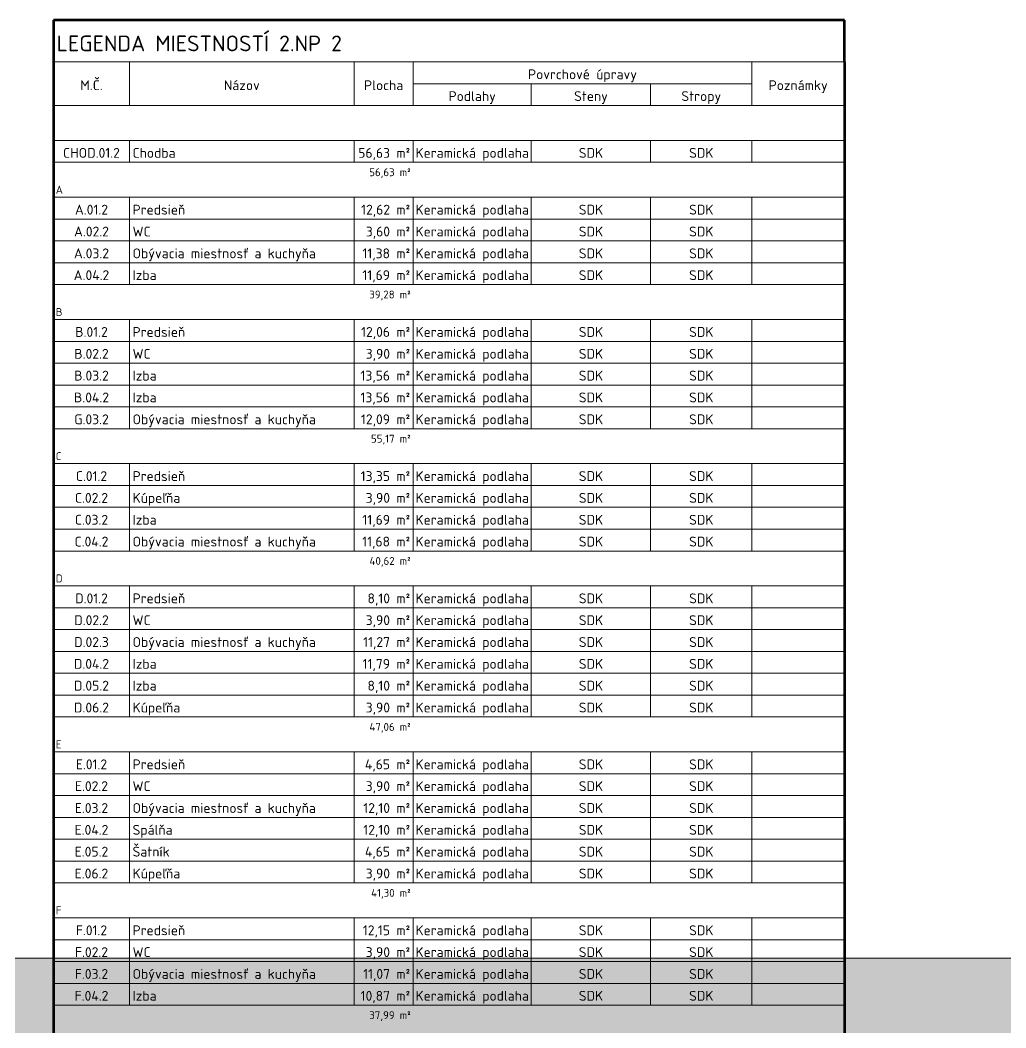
# Model space of a CAD drawing. Header units: millimetres. Extents: x 2377 to 264466, y -28213 to 61616.
# Drawn here: x 172144 to 190891, y 5760 to 24928 of the extents above; entities that cross this region are included whole.
import ezdxf

# ---------------------------------------------------------------- set-up
doc = ezdxf.new("R2010")
doc.units = ezdxf.units.MM
for name, color, linetype, lineweight in [('_Thin Lines_', 8, 'Continuous', 20), ('_Wide Lines_', 250, 'Continuous', 70), ('Schedule Graphics', 7, 'Continuous', 9), ('ZTI_KANAL', 30, 'Continuous', 50)]:
    doc.layers.add(name, color=color, linetype=linetype, lineweight=lineweight)
doc.styles.add('ISOCPEUR_10', font='isocpeur.ttf', dxfattribs={"height": 2})
doc.styles.add('ISOCPEUR_16', font='isocpeur.ttf', dxfattribs={"height": 2.5})
doc.styles.add('ISOCPEUR_B_3', font='', dxfattribs={"height": 4})
doc.styles.get('ISOCPEUR_B_3').set_extended_font_data('ISOCPEUR', bold=True)

msp = doc.modelspace()

# ---------------------------------------------------------------- linework, layer by layer
at = {"layer": '_Thin Lines_'}
for p, q in [((172776, 24134), (187821, 24134)), ((174225, 24134), (174225, 23719)), ((178493, 24134), (178493, 23719)), ((179618, 24134), (179618, 23719)), ((186060, 24134), (186060, 23719)), ((174225, 23719), (174225, 23304)), ((178493, 23719), (178493, 23304)), ((181864, 23719), (179618, 23719)), ((179618, 23719), (179618, 23304)), ((184135, 23719), (181864, 23719)), ((181864, 23719), (181864, 23304)), ((186060, 23719), (184135, 23719)), ((184135, 23719), (184135, 23304)), ((186060, 23719), (186060, 23304)), ((174225, 23304), (172776, 23304)), ((178493, 23304), (174225, 23304)), ((179618, 23304), (178493, 23304)), ((181864, 23304), (179618, 23304)), ((184135, 23304), (181864, 23304)), ((186060, 23304), (184135, 23304)), ((187821, 23304), (186060, 23304)), ((174225, 22639), (172776, 22639)), ((178493, 22639), (174225, 22639)), ((174225, 22639), (174225, 22224)), ((179618, 22639), (178493, 22639)), ((178493, 22639), (178493, 22224)), ((181864, 22639), (179618, 22639)), ((179618, 22639), (179618, 22224)), ((184135, 22639), (181864, 22639)), ((181864, 22639), (181864, 22224)), ((186060, 22639), (184135, 22639)), ((184135, 22639), (184135, 22224)), ((187821, 22639), (186060, 22639)), ((186060, 22639), (186060, 22224)), ((174225, 22224), (172776, 22224)), ((178493, 22224), (174225, 22224)), ((179618, 22224), (178493, 22224)), ((181864, 22224), (179618, 22224)), ((184135, 22224), (181864, 22224)), ((186060, 22224), (184135, 22224)), ((187821, 22224), (186060, 22224)), ((174225, 21559), (172776, 21559)), ((178493, 21559), (174225, 21559)), ((174225, 21559), (174225, 21144)), ((179618, 21559), (178493, 21559)), ((178493, 21559), (178493, 21144)), ((181864, 21559), (179618, 21559)), ((179618, 21559), (179618, 21144)), ((184135, 21559), (181864, 21559)), ((181864, 21559), (181864, 21144)), ((186060, 21559), (184135, 21559)), ((184135, 21559), (184135, 21144)), ((187821, 21559), (186060, 21559)), ((186060, 21559), (186060, 21144)), ((174225, 21144), (172776, 21144)), ((178493, 21144), (174225, 21144)), ((174225, 21144), (174225, 20728)), ((179618, 21144), (178493, 21144)), ((178493, 21144), (178493, 20728)), ((181864, 21144), (179618, 21144)), ((179618, 21144), (179618, 20728)), ((184135, 21144), (181864, 21144)), ((181864, 21144), (181864, 20728)), ((186060, 21144), (184135, 21144)), ((184135, 21144), (184135, 20728)), ((187821, 21144), (186060, 21144)), ((186060, 21144), (186060, 20728)), ((174225, 20728), (172776, 20728)), ((178493, 20728), (174225, 20728)), ((174225, 20728), (174225, 20313)), ((179618, 20728), (178493, 20728)), ((178493, 20728), (178493, 20313)), ((181864, 20728), (179618, 20728)), ((179618, 20728), (179618, 20313)), ((184135, 20728), (181864, 20728)), ((181864, 20728), (181864, 20313)), ((186060, 20728), (184135, 20728)), ((184135, 20728), (184135, 20313)), ((187821, 20728), (186060, 20728)), ((186060, 20728), (186060, 20313)), ((174225, 20313), (172776, 20313)), ((178493, 20313), (174225, 20313)), ((174225, 20313), (174225, 19898)), ((179618, 20313), (178493, 20313)), ((178493, 20313), (178493, 19898)), ((181864, 20313), (179618, 20313)), ((179618, 20313), (179618, 19898)), ((184135, 20313), (181864, 20313)), ((181864, 20313), (181864, 19898)), ((186060, 20313), (184135, 20313)), ((184135, 20313), (184135, 19898)), ((187821, 20313), (186060, 20313)), ((186060, 20313), (186060, 19898)), ((174225, 19898), (172776, 19898)), ((178493, 19898), (174225, 19898)), ((179618, 19898), (178493, 19898)), ((181864, 19898), (179618, 19898)), ((184135, 19898), (181864, 19898)), ((186060, 19898), (184135, 19898)), ((187821, 19898), (186060, 19898)), ((174225, 19233), (172776, 19233)), ((178493, 19233), (174225, 19233)), ((174225, 19233), (174225, 18818)), ((179618, 19233), (178493, 19233)), ((178493, 19233), (178493, 18818)), ((181864, 19233), (179618, 19233)), ((179618, 19233), (179618, 18818)), ((184135, 19233), (181864, 19233)), ((181864, 19233), (181864, 18818)), ((186060, 19233), (184135, 19233)), ((184135, 19233), (184135, 18818)), ((187821, 19233), (186060, 19233)), ((186060, 19233), (186060, 18818)), ((174225, 18818), (172776, 18818)), ((178493, 18818), (174225, 18818)), ((174225, 18818), (174225, 18402)), ((179618, 18818), (178493, 18818)), ((178493, 18818), (178493, 18402)), ((181864, 18818), (179618, 18818)), ((179618, 18818), (179618, 18402)), ((184135, 18818), (181864, 18818)), ((181864, 18818), (181864, 18402)), ((186060, 18818), (184135, 18818)), ((184135, 18818), (184135, 18402)), ((187821, 18818), (186060, 18818)), ((186060, 18818), (186060, 18402)), ((174225, 18402), (172776, 18402)), ((178493, 18402), (174225, 18402)), ((174225, 18402), (174225, 17987)), ((179618, 18402), (178493, 18402)), ((178493, 18402), (178493, 17987)), ((181864, 18402), (179618, 18402)), ((179618, 18402), (179618, 17987)), ((184135, 18402), (181864, 18402)), ((181864, 18402), (181864, 17987)), ((186060, 18402), (184135, 18402)), ((184135, 18402), (184135, 17987)), ((187821, 18402), (186060, 18402)), ((186060, 18402), (186060, 17987)), ((174225, 17987), (172776, 17987)), ((178493, 17987), (174225, 17987)), ((174225, 17987), (174225, 17572)), ((179618, 17987), (178493, 17987)), ((178493, 17987), (178493, 17572)), ((181864, 17987), (179618, 17987)), ((179618, 17987), (179618, 17572)), ((184135, 17987), (181864, 17987)), ((181864, 17987), (181864, 17572)), ((186060, 17987), (184135, 17987)), ((184135, 17987), (184135, 17572)), ((187821, 17987), (186060, 17987)), ((186060, 17987), (186060, 17572)), ((174225, 17572), (172776, 17572)), ((178493, 17572), (174225, 17572)), ((174225, 17572), (174225, 17156)), ((179618, 17572), (178493, 17572)), ((178493, 17572), (178493, 17156)), ((181864, 17572), (179618, 17572)), ((179618, 17572), (179618, 17156)), ((184135, 17572), (181864, 17572)), ((181864, 17572), (181864, 17156)), ((186060, 17572), (184135, 17572)), ((184135, 17572), (184135, 17156)), ((187821, 17572), (186060, 17572)), ((186060, 17572), (186060, 17156)), ((174225, 17156), (172776, 17156)), ((178493, 17156), (174225, 17156)), ((179618, 17156), (178493, 17156)), ((181864, 17156), (179618, 17156)), ((184135, 17156), (181864, 17156)), ((186060, 17156), (184135, 17156)), ((187821, 17156), (186060, 17156)), ((174225, 16492), (172776, 16492)), ((178493, 16492), (174225, 16492)), ((174225, 16492), (174225, 16076)), ((179618, 16492), (178493, 16492)), ((178493, 16492), (178493, 16076)), ((181864, 16492), (179618, 16492)), ((179618, 16492), (179618, 16076)), ((184135, 16492), (181864, 16492)), ((181864, 16492), (181864, 16076)), ((186060, 16492), (184135, 16492)), ((184135, 16492), (184135, 16076)), ((187821, 16492), (186060, 16492)), ((186060, 16492), (186060, 16076)), ((174225, 16076), (172776, 16076)), ((178493, 16076), (174225, 16076)), ((174225, 16076), (174225, 15661)), ((179618, 16076), (178493, 16076)), ((178493, 16076), (178493, 15661)), ((181864, 16076), (179618, 16076)), ((179618, 16076), (179618, 15661)), ((184135, 16076), (181864, 16076)), ((181864, 16076), (181864, 15661)), ((186060, 16076), (184135, 16076)), ((184135, 16076), (184135, 15661)), ((187821, 16076), (186060, 16076)), ((186060, 16076), (186060, 15661)), ((174225, 15661), (172776, 15661)), ((178493, 15661), (174225, 15661)), ((174225, 15661), (174225, 15245)), ((179618, 15661), (178493, 15661)), ((178493, 15661), (178493, 15245)), ((181864, 15661), (179618, 15661)), ((179618, 15661), (179618, 15245)), ((184135, 15661), (181864, 15661)), ((181864, 15661), (181864, 15245)), ((186060, 15661), (184135, 15661)), ((184135, 15661), (184135, 15245)), ((187821, 15661), (186060, 15661)), ((186060, 15661), (186060, 15245)), ((174225, 15245), (172776, 15245)), ((178493, 15245), (174225, 15245)), ((174225, 15245), (174225, 14830)), ((179618, 15245), (178493, 15245)), ((178493, 15245), (178493, 14830)), ((181864, 15245), (179618, 15245)), ((179618, 15245), (179618, 14830)), ((184135, 15245), (181864, 15245)), ((181864, 15245), (181864, 14830)), ((186060, 15245), (184135, 15245)), ((184135, 15245), (184135, 14830)), ((187821, 15245), (186060, 15245)), ((186060, 15245), (186060, 14830)), ((174225, 14830), (172776, 14830)), ((178493, 14830), (174225, 14830)), ((179618, 14830), (178493, 14830)), ((181864, 14830), (179618, 14830)), ((184135, 14830), (181864, 14830)), ((186060, 14830), (184135, 14830)), ((187821, 14830), (186060, 14830)), ((174225, 14165), (172776, 14165)), ((178493, 14165), (174225, 14165)), ((174225, 14165), (174225, 13750)), ((179618, 14165), (178493, 14165)), ((178493, 14165), (178493, 13750)), ((181864, 14165), (179618, 14165)), ((179618, 14165), (179618, 13750)), ((184135, 14165), (181864, 14165)), ((181864, 14165), (181864, 13750)), ((186060, 14165), (184135, 14165)), ((184135, 14165), (184135, 13750)), ((187821, 14165), (186060, 14165)), ((186060, 14165), (186060, 13750)), ((174225, 13750), (172776, 13750)), ((178493, 13750), (174225, 13750)), ((174225, 13750), (174225, 13335)), ((179618, 13750), (178493, 13750)), ((178493, 13750), (178493, 13335)), ((181864, 13750), (179618, 13750)), ((179618, 13750), (179618, 13335)), ((184135, 13750), (181864, 13750)), ((181864, 13750), (181864, 13335)), ((186060, 13750), (184135, 13750)), ((184135, 13750), (184135, 13335)), ((187821, 13750), (186060, 13750)), ((186060, 13750), (186060, 13335)), ((174225, 13335), (172776, 13335)), ((178493, 13335), (174225, 13335)), ((174225, 13335), (174225, 12919)), ((179618, 13335), (178493, 13335)), ((178493, 13335), (178493, 12919)), ((181864, 13335), (179618, 13335)), ((179618, 13335), (179618, 12919)), ((184135, 13335), (181864, 13335)), ((181864, 13335), (181864, 12919)), ((186060, 13335), (184135, 13335)), ((184135, 13335), (184135, 12919)), ((187821, 13335), (186060, 13335)), ((186060, 13335), (186060, 12919)), ((174225, 12919), (172776, 12919)), ((178493, 12919), (174225, 12919)), ((174225, 12919), (174225, 12504)), ((179618, 12919), (178493, 12919)), ((178493, 12919), (178493, 12504)), ((181864, 12919), (179618, 12919)), ((179618, 12919), (179618, 12504)), ((184135, 12919), (181864, 12919)), ((181864, 12919), (181864, 12504)), ((186060, 12919), (184135, 12919)), ((184135, 12919), (184135, 12504)), ((187821, 12919), (186060, 12919)), ((186060, 12919), (186060, 12504)), ((174225, 12504), (172776, 12504)), ((178493, 12504), (174225, 12504)), ((174225, 12504), (174225, 12089)), ((179618, 12504), (178493, 12504)), ((178493, 12504), (178493, 12089)), ((181864, 12504), (179618, 12504)), ((179618, 12504), (179618, 12089)), ((184135, 12504), (181864, 12504)), ((181864, 12504), (181864, 12089)), ((186060, 12504), (184135, 12504)), ((184135, 12504), (184135, 12089)), ((187821, 12504), (186060, 12504)), ((186060, 12504), (186060, 12089)), ((174225, 12089), (172776, 12089)), ((178493, 12089), (174225, 12089)), ((174225, 12089), (174225, 11673)), ((179618, 12089), (178493, 12089)), ((178493, 12089), (178493, 11673)), ((181864, 12089), (179618, 12089)), ((179618, 12089), (179618, 11673)), ((184135, 12089), (181864, 12089)), ((181864, 12089), (181864, 11673)), ((186060, 12089), (184135, 12089)), ((184135, 12089), (184135, 11673)), ((187821, 12089), (186060, 12089)), ((186060, 12089), (186060, 11673)), ((174225, 11673), (172776, 11673)), ((178493, 11673), (174225, 11673)), ((179618, 11673), (178493, 11673)), ((181864, 11673), (179618, 11673)), ((184135, 11673), (181864, 11673)), ((186060, 11673), (184135, 11673)), ((187821, 11673), (186060, 11673)), ((174225, 11009), (172776, 11009)), ((178493, 11009), (174225, 11009)), ((174225, 11009), (174225, 10593)), ((179618, 11009), (178493, 11009)), ((178493, 11009), (178493, 10593)), ((181864, 11009), (179618, 11009)), ((179618, 11009), (179618, 10593)), ((184135, 11009), (181864, 11009)), ((181864, 11009), (181864, 10593)), ((186060, 11009), (184135, 11009)), ((184135, 11009), (184135, 10593)), ((187821, 11009), (186060, 11009)), ((186060, 11009), (186060, 10593)), ((174225, 10593), (172776, 10593)), ((178493, 10593), (174225, 10593)), ((174225, 10593), (174225, 10178)), ((179618, 10593), (178493, 10593)), ((178493, 10593), (178493, 10178)), ((181864, 10593), (179618, 10593)), ((179618, 10593), (179618, 10178)), ((184135, 10593), (181864, 10593)), ((181864, 10593), (181864, 10178)), ((186060, 10593), (184135, 10593)), ((184135, 10593), (184135, 10178)), ((187821, 10593), (186060, 10593)), ((186060, 10593), (186060, 10178)), ((174225, 10178), (172776, 10178)), ((178493, 10178), (174225, 10178)), ((174225, 10178), (174225, 9762)), ((179618, 10178), (178493, 10178)), ((178493, 10178), (178493, 9762)), ((181864, 10178), (179618, 10178)), ((179618, 10178), (179618, 9762)), ((184135, 10178), (181864, 10178)), ((181864, 10178), (181864, 9762)), ((186060, 10178), (184135, 10178)), ((184135, 10178), (184135, 9762)), ((187821, 10178), (186060, 10178)), ((186060, 10178), (186060, 9762)), ((174225, 9762), (172776, 9762)), ((178493, 9762), (174225, 9762)), ((174225, 9762), (174225, 9347)), ((179618, 9762), (178493, 9762)), ((178493, 9762), (178493, 9347)), ((181864, 9762), (179618, 9762)), ((179618, 9762), (179618, 9347)), ((184135, 9762), (181864, 9762)), ((181864, 9762), (181864, 9347)), ((186060, 9762), (184135, 9762)), ((184135, 9762), (184135, 9347)), ((187821, 9762), (186060, 9762)), ((186060, 9762), (186060, 9347)), ((174225, 9347), (172776, 9347)), ((178493, 9347), (174225, 9347)), ((174225, 9347), (174225, 8932)), ((179618, 9347), (178493, 9347)), ((178493, 9347), (178493, 8932)), ((181864, 9347), (179618, 9347)), ((179618, 9347), (179618, 8932)), ((184135, 9347), (181864, 9347)), ((181864, 9347), (181864, 8932)), ((186060, 9347), (184135, 9347)), ((184135, 9347), (184135, 8932)), ((187821, 9347), (186060, 9347)), ((186060, 9347), (186060, 8932)), ((174225, 8932), (172776, 8932)), ((178493, 8932), (174225, 8932)), ((174225, 8932), (174225, 8516)), ((179618, 8932), (178493, 8932)), ((178493, 8932), (178493, 8516)), ((181864, 8932), (179618, 8932)), ((179618, 8932), (179618, 8516)), ((184135, 8932), (181864, 8932)), ((181864, 8932), (181864, 8516)), ((186060, 8932), (184135, 8932)), ((184135, 8932), (184135, 8516)), ((187821, 8932), (186060, 8932)), ((186060, 8932), (186060, 8516)), ((174225, 8516), (172776, 8516)), ((178493, 8516), (174225, 8516)), ((179618, 8516), (178493, 8516)), ((181864, 8516), (179618, 8516)), ((184135, 8516), (181864, 8516)), ((186060, 8516), (184135, 8516)), ((187821, 8516), (186060, 8516)), ((174225, 7852), (172776, 7852)), ((178493, 7852), (174225, 7852)), ((174225, 7852), (174225, 7436)), ((179618, 7852), (178493, 7852)), ((178493, 7852), (178493, 7436)), ((181864, 7852), (179618, 7852)), ((179618, 7852), (179618, 7436)), ((184135, 7852), (181864, 7852)), ((181864, 7852), (181864, 7436)), ((186060, 7852), (184135, 7852)), ((184135, 7852), (184135, 7436)), ((187821, 7852), (186060, 7852)), ((186060, 7852), (186060, 7436)), ((174225, 7436), (172776, 7436)), ((178493, 7436), (174225, 7436)), ((174225, 7436), (174225, 7021)), ((179618, 7436), (178493, 7436)), ((178493, 7436), (178493, 7021)), ((181864, 7436), (179618, 7436)), ((179618, 7436), (179618, 7021)), ((184135, 7436), (181864, 7436)), ((181864, 7436), (181864, 7021)), ((186060, 7436), (184135, 7436)), ((184135, 7436), (184135, 7021)), ((187821, 7436), (186060, 7436)), ((186060, 7436), (186060, 7021)), ((174225, 7021), (172776, 7021)), ((178493, 7021), (174225, 7021)), ((174225, 7021), (174225, 6606)), ((179618, 7021), (178493, 7021)), ((178493, 7021), (178493, 6606)), ((181864, 7021), (179618, 7021)), ((179618, 7021), (179618, 6606)), ((184135, 7021), (181864, 7021)), ((181864, 7021), (181864, 6606)), ((186060, 7021), (184135, 7021)), ((184135, 7021), (184135, 6606)), ((187821, 7021), (186060, 7021)), ((186060, 7021), (186060, 6606)), ((174225, 6606), (172776, 6606)), ((178493, 6606), (174225, 6606)), ((174225, 6606), (174225, 6190)), ((179618, 6606), (178493, 6606)), ((178493, 6606), (178493, 6190)), ((181864, 6606), (179618, 6606)), ((179618, 6606), (179618, 6190)), ((184135, 6606), (181864, 6606)), ((181864, 6606), (181864, 6190)), ((186060, 6606), (184135, 6606)), ((184135, 6606), (184135, 6190)), ((187821, 6606), (186060, 6606)), ((186060, 6606), (186060, 6190)), ((174225, 6190), (172776, 6190)), ((178493, 6190), (174225, 6190)), ((179618, 6190), (178493, 6190)), ((181864, 6190), (179618, 6190)), ((184135, 6190), (181864, 6190)), ((186060, 6190), (184135, 6190)), ((187821, 6190), (186060, 6190))]:
    msp.add_line(p, q, dxfattribs=at)
at = {"layer": '_Wide Lines_'}
for p, q in [((172776, 24928), (172776, 24134)), ((187821, 24928), (172776, 24928)), ((187821, 24134), (187821, 24928)), ((172776, 24134), (172776, 873)), ((187821, 24134), (187821, 873))]:
    msp.add_line(p, q, dxfattribs=at)
at = {"layer": 'ZTI_KANAL', "color": 7, "lineweight": 9}
msp.add_lwpolyline([(144446, -24410), (264438, -24410), (264438, 7087), (144446, 7087)], close=True, dxfattribs=at)
at = {"layer": 'ZTI_KANAL', "color": 7, "lineweight": 35, "true_color": 0xffffff, "transparency": 33554559}
msp.add_solid([(144446, -24410), (264466, -24410), (144446, 7095), (264466, 7095)], dxfattribs=at)

# ---------------------------------------------------------------- texts
at = {"layer": 'Schedule Graphics', "line_spacing_factor": 1.149209}
for s, insert, char_height, width, attachment_point, style in [('LEGENDA MIESTNOSTÍ 2.NP 2', (172835, 24636), 300, 6435.82, 1, 'ISOCPEUR_B_3'), ('Povrchové úpravy', (182839, 23992), 187.5, 2442.48, 2, 'ISOCPEUR_16'), ('M.Č.', (173500, 23784), 187.5, 492.98, 2, 'ISOCPEUR_16'), ('Názov', (176359, 23784), 187.5, 806.69, 2, 'ISOCPEUR_16'), ('Plocha', (179056, 23784), 187.5, 873.92, 2, 'ISOCPEUR_16'), ('Poznámky', (186941, 23784), 187.5, 1322.08, 2, 'ISOCPEUR_16'), ('Podlahy', (180741, 23577), 187.5, 1053.18, 2, 'ISOCPEUR_16'), ('Steny', (183000, 23577), 187.5, 784.28, 2, 'ISOCPEUR_16'), ('Stropy', (185098, 23577), 187.5, 918.73, 2, 'ISOCPEUR_16'), ('CHOD.01.2', (173500, 22497), 187.5, 1254.85, 2, 'ISOCPEUR_16'), ('Chodba', (174281, 22497), 187.5, 941.14, 1, 'ISOCPEUR_16'), ('56,63 m²', (179562, 22497), 187.5, 1176.43, 3, 'ISOCPEUR_16'), ('Keramická podlaha', (180741, 22497), 187.5, 2509.71, 2, 'ISOCPEUR_16'), ('SDK', (183000, 22497), 187.5, 537.79, 2, 'ISOCPEUR_16'), ('SDK', (185098, 22497), 187.5, 537.79, 2, 'ISOCPEUR_16'), ('56,63 m²', (179573, 22110), 150, 941.17, 3, 'ISOCPEUR_10'), ('\\fISOCPEUR|b0|i0|c238|p34|;A', (172821, 21778), 150, 161.34, 1, 'ISOCPEUR_10'), ('A.01.2', (173500, 21417), 187.5, 761.88, 2, 'ISOCPEUR_16'), ('Predsieň', (174281, 21417), 187.5, 1165.22, 1, 'ISOCPEUR_16'), ('12,62 m²', (179562, 21417), 187.5, 1131.61, 3, 'ISOCPEUR_16'), ('Keramická podlaha', (180741, 21417), 187.5, 2509.71, 2, 'ISOCPEUR_16'), ('SDK', (183000, 21417), 187.5, 537.79, 2, 'ISOCPEUR_16'), ('SDK', (185098, 21417), 187.5, 537.79, 2, 'ISOCPEUR_16'), ('A.02.2', (173500, 21001), 187.5, 806.69, 2, 'ISOCPEUR_16'), ('WC', (174281, 21001), 187.5, 405.59, 1, 'ISOCPEUR_16'), ('3,60 m²', (179562, 21001), 187.5, 1019.57, 3, 'ISOCPEUR_16'), ('Keramická podlaha', (180741, 21001), 187.5, 2509.71, 2, 'ISOCPEUR_16'), ('SDK', (183000, 21001), 187.5, 537.79, 2, 'ISOCPEUR_16'), ('SDK', (185098, 21001), 187.5, 537.79, 2, 'ISOCPEUR_16'), ('A.03.2', (173500, 20586), 187.5, 806.69, 2, 'ISOCPEUR_16'), ('Obývacia miestnosť a kuchyňa', (174281, 20586), 187.5, 4156.7, 1, 'ISOCPEUR_16'), ('11,38 m²', (179562, 20586), 187.5, 1086.79, 3, 'ISOCPEUR_16'), ('Keramická podlaha', (180741, 20586), 187.5, 2509.71, 2, 'ISOCPEUR_16'), ('SDK', (183000, 20586), 187.5, 537.79, 2, 'ISOCPEUR_16'), ('SDK', (185098, 20586), 187.5, 537.79, 2, 'ISOCPEUR_16'), ('A.04.2', (173500, 20171), 187.5, 829.1, 2, 'ISOCPEUR_16'), ('Izba', (174281, 20171), 187.5, 537.79, 1, 'ISOCPEUR_16'), ('11,69 m²', (179562, 20171), 187.5, 1086.79, 3, 'ISOCPEUR_16'), ('Keramická podlaha', (180741, 20171), 187.5, 2509.71, 2, 'ISOCPEUR_16'), ('SDK', (183000, 20171), 187.5, 537.79, 2, 'ISOCPEUR_16'), ('SDK', (185098, 20171), 187.5, 537.79, 2, 'ISOCPEUR_16'), ('39,28 m²', (179573, 19784), 150, 941.17, 3, 'ISOCPEUR_10'), ('\\fISOCPEUR|b0|i0|c238|p34|;B', (172821, 19451), 150, 143.42, 1, 'ISOCPEUR_10'), ('B.01.2', (173500, 19091), 187.5, 739.47, 2, 'ISOCPEUR_16'), ('Predsieň', (174281, 19091), 187.5, 1165.22, 1, 'ISOCPEUR_16'), ('12,06 m²', (179562, 19091), 187.5, 1131.61, 3, 'ISOCPEUR_16'), ('Keramická podlaha', (180741, 19091), 187.5, 2509.71, 2, 'ISOCPEUR_16'), ('SDK', (183000, 19091), 187.5, 537.79, 2, 'ISOCPEUR_16'), ('SDK', (185098, 19091), 187.5, 537.79, 2, 'ISOCPEUR_16'), ('B.02.2', (173500, 18675), 187.5, 784.28, 2, 'ISOCPEUR_16'), ('WC', (174281, 18675), 187.5, 405.59, 1, 'ISOCPEUR_16'), ('3,90 m²', (179562, 18675), 187.5, 1019.57, 3, 'ISOCPEUR_16'), ('Keramická podlaha', (180741, 18675), 187.5, 2509.71, 2, 'ISOCPEUR_16'), ('SDK', (183000, 18675), 187.5, 537.79, 2, 'ISOCPEUR_16'), ('SDK', (185098, 18675), 187.5, 537.79, 2, 'ISOCPEUR_16'), ('B.03.2', (173500, 18260), 187.5, 784.28, 2, 'ISOCPEUR_16'), ('Izba', (174281, 18260), 187.5, 537.79, 1, 'ISOCPEUR_16'), ('13,56 m²', (179562, 18260), 187.5, 1131.61, 3, 'ISOCPEUR_16'), ('Keramická podlaha', (180741, 18260), 187.5, 2509.71, 2, 'ISOCPEUR_16'), ('SDK', (183000, 18260), 187.5, 537.79, 2, 'ISOCPEUR_16'), ('SDK', (185098, 18260), 187.5, 537.79, 2, 'ISOCPEUR_16'), ('B.04.2', (173500, 17845), 187.5, 806.69, 2, 'ISOCPEUR_16'), ('Izba', (174281, 17845), 187.5, 537.79, 1, 'ISOCPEUR_16'), ('13,56 m²', (179562, 17845), 187.5, 1131.61, 3, 'ISOCPEUR_16'), ('Keramická podlaha', (180741, 17845), 187.5, 2509.71, 2, 'ISOCPEUR_16'), ('SDK', (183000, 17845), 187.5, 537.79, 2, 'ISOCPEUR_16'), ('SDK', (185098, 17845), 187.5, 537.79, 2, 'ISOCPEUR_16'), ('G.03.2', (173500, 17429), 187.5, 784.28, 2, 'ISOCPEUR_16'), ('Obývacia miestnosť a kuchyňa', (174281, 17429), 187.5, 4156.7, 1, 'ISOCPEUR_16'), ('12,09 m²', (179562, 17429), 187.5, 1131.61, 3, 'ISOCPEUR_16'), ('Keramická podlaha', (180741, 17429), 187.5, 2509.71, 2, 'ISOCPEUR_16'), ('SDK', (183000, 17429), 187.5, 537.79, 2, 'ISOCPEUR_16'), ('SDK', (185098, 17429), 187.5, 537.79, 2, 'ISOCPEUR_16'), ('55,17 m²', (179573, 17042), 150, 905.32, 3, 'ISOCPEUR_10'), ('\\fISOCPEUR|b0|i0|c238|p34|;C', (172821, 16710), 150, 125.49, 1, 'ISOCPEUR_10'), ('C.01.2', (173500, 16349), 187.5, 717.06, 2, 'ISOCPEUR_16'), ('Predsieň', (174281, 16349), 187.5, 1165.22, 1, 'ISOCPEUR_16'), ('13,35 m²', (179562, 16349), 187.5, 1131.61, 3, 'ISOCPEUR_16'), ('Keramická podlaha', (180741, 16349), 187.5, 2509.71, 2, 'ISOCPEUR_16'), ('SDK', (183000, 16349), 187.5, 537.79, 2, 'ISOCPEUR_16'), ('SDK', (185098, 16349), 187.5, 537.79, 2, 'ISOCPEUR_16'), ('C.02.2', (173500, 15934), 187.5, 761.88, 2, 'ISOCPEUR_16'), ('Kúpeľňa', (174281, 15934), 187.5, 1086.79, 1, 'ISOCPEUR_16'), ('3,90 m²', (179562, 15934), 187.5, 1019.57, 3, 'ISOCPEUR_16'), ('Keramická podlaha', (180741, 15934), 187.5, 2509.71, 2, 'ISOCPEUR_16'), ('SDK', (183000, 15934), 187.5, 537.79, 2, 'ISOCPEUR_16'), ('SDK', (185098, 15934), 187.5, 537.79, 2, 'ISOCPEUR_16'), ('C.03.2', (173500, 15518), 187.5, 761.88, 2, 'ISOCPEUR_16'), ('Izba', (174281, 15518), 187.5, 537.79, 1, 'ISOCPEUR_16'), ('11,69 m²', (179562, 15518), 187.5, 1086.79, 3, 'ISOCPEUR_16'), ('Keramická podlaha', (180741, 15518), 187.5, 2509.71, 2, 'ISOCPEUR_16'), ('SDK', (183000, 15518), 187.5, 537.79, 2, 'ISOCPEUR_16'), ('SDK', (185098, 15518), 187.5, 537.79, 2, 'ISOCPEUR_16'), ('C.04.2', (173500, 15103), 187.5, 784.28, 2, 'ISOCPEUR_16'), ('Obývacia miestnosť a kuchyňa', (174281, 15103), 187.5, 4156.7, 1, 'ISOCPEUR_16'), ('11,68 m²', (179562, 15103), 187.5, 1086.79, 3, 'ISOCPEUR_16'), ('Keramická podlaha', (180741, 15103), 187.5, 2509.71, 2, 'ISOCPEUR_16'), ('SDK', (183000, 15103), 187.5, 537.79, 2, 'ISOCPEUR_16'), ('SDK', (185098, 15103), 187.5, 537.79, 2, 'ISOCPEUR_16'), ('40,62 m²', (179573, 14716), 150, 959.1, 3, 'ISOCPEUR_10'), ('\\fISOCPEUR|b0|i0|c238|p34|;D', (172821, 14384), 150, 143.42, 1, 'ISOCPEUR_10'), ('D.01.2', (173500, 14023), 187.5, 739.47, 2, 'ISOCPEUR_16'), ('Predsieň', (174281, 14023), 187.5, 1165.22, 1, 'ISOCPEUR_16'), ('8,10 m²', (179562, 14023), 187.5, 974.75, 3, 'ISOCPEUR_16'), ('Keramická podlaha', (180741, 14023), 187.5, 2509.71, 2, 'ISOCPEUR_16'), ('SDK', (183000, 14023), 187.5, 537.79, 2, 'ISOCPEUR_16'), ('SDK', (185098, 14023), 187.5, 537.79, 2, 'ISOCPEUR_16'), ('Keramická podlaha', (180741, 13608), 187.5, 2509.71, 2, 'ISOCPEUR_16'), ('D.02.2', (173500, 13608), 187.5, 784.28, 2, 'ISOCPEUR_16'), ('WC', (174281, 13608), 187.5, 405.59, 1, 'ISOCPEUR_16'), ('3,90 m²', (179562, 13608), 187.5, 1019.57, 3, 'ISOCPEUR_16'), ('SDK', (183000, 13608), 187.5, 537.79, 2, 'ISOCPEUR_16'), ('SDK', (185098, 13608), 187.5, 537.79, 2, 'ISOCPEUR_16'), ('D.02.3', (173500, 13192), 187.5, 784.28, 2, 'ISOCPEUR_16'), ('Obývacia miestnosť a kuchyňa', (174281, 13192), 187.5, 4156.7, 1, 'ISOCPEUR_16'), ('11,27 m²', (179562, 13192), 187.5, 1086.79, 3, 'ISOCPEUR_16'), ('Keramická podlaha', (180741, 13192), 187.5, 2509.71, 2, 'ISOCPEUR_16'), ('SDK', (183000, 13192), 187.5, 537.79, 2, 'ISOCPEUR_16'), ('SDK', (185098, 13192), 187.5, 537.79, 2, 'ISOCPEUR_16'), ('D.04.2', (173500, 12777), 187.5, 806.69, 2, 'ISOCPEUR_16'), ('Izba', (174281, 12777), 187.5, 537.79, 1, 'ISOCPEUR_16'), ('11,79 m²', (179562, 12777), 187.5, 1086.79, 3, 'ISOCPEUR_16'), ('Keramická podlaha', (180741, 12777), 187.5, 2509.71, 2, 'ISOCPEUR_16'), ('SDK', (183000, 12777), 187.5, 537.79, 2, 'ISOCPEUR_16'), ('SDK', (185098, 12777), 187.5, 537.79, 2, 'ISOCPEUR_16'), ('D.05.2', (173500, 12362), 187.5, 784.28, 2, 'ISOCPEUR_16'), ('Izba', (174281, 12362), 187.5, 537.79, 1, 'ISOCPEUR_16'), ('8,10 m²', (179562, 12362), 187.5, 974.75, 3, 'ISOCPEUR_16'), ('Keramická podlaha', (180741, 12362), 187.5, 2509.71, 2, 'ISOCPEUR_16'), ('SDK', (183000, 12362), 187.5, 537.79, 2, 'ISOCPEUR_16'), ('SDK', (185098, 12362), 187.5, 537.79, 2, 'ISOCPEUR_16'), ('D.06.2', (173500, 11946), 187.5, 784.28, 2, 'ISOCPEUR_16'), ('Kúpeľňa', (174281, 11946), 187.5, 1086.79, 1, 'ISOCPEUR_16'), ('3,90 m²', (179562, 11946), 187.5, 1019.57, 3, 'ISOCPEUR_16'), ('Keramická podlaha', (180741, 11946), 187.5, 2509.71, 2, 'ISOCPEUR_16'), ('SDK', (183000, 11946), 187.5, 537.79, 2, 'ISOCPEUR_16'), ('SDK', (185098, 11946), 187.5, 537.79, 2, 'ISOCPEUR_16'), ('47,06 m²', (179573, 11559), 150, 959.1, 3, 'ISOCPEUR_10'), ('\\fISOCPEUR|b0|i0|c238|p34|;E', (172821, 11227), 150, 125.49, 1, 'ISOCPEUR_10'), ('E.01.2', (173500, 10866), 187.5, 717.06, 2, 'ISOCPEUR_16'), ('Predsieň', (174281, 10866), 187.5, 1165.22, 1, 'ISOCPEUR_16'), ('4,65 m²', (179562, 10866), 187.5, 1041.98, 3, 'ISOCPEUR_16'), ('Keramická podlaha', (180741, 10866), 187.5, 2509.71, 2, 'ISOCPEUR_16'), ('SDK', (183000, 10866), 187.5, 537.79, 2, 'ISOCPEUR_16'), ('SDK', (185098, 10866), 187.5, 537.79, 2, 'ISOCPEUR_16'), ('E.02.2', (173500, 10451), 187.5, 761.88, 2, 'ISOCPEUR_16'), ('WC', (174281, 10451), 187.5, 405.59, 1, 'ISOCPEUR_16'), ('3,90 m²', (179562, 10451), 187.5, 1019.57, 3, 'ISOCPEUR_16'), ('Keramická podlaha', (180741, 10451), 187.5, 2509.71, 2, 'ISOCPEUR_16'), ('SDK', (183000, 10451), 187.5, 537.79, 2, 'ISOCPEUR_16'), ('SDK', (185098, 10451), 187.5, 537.79, 2, 'ISOCPEUR_16'), ('E.03.2', (173500, 10035), 187.5, 761.88, 2, 'ISOCPEUR_16'), ('Obývacia miestnosť a kuchyňa', (174281, 10035), 187.5, 4156.7, 1, 'ISOCPEUR_16'), ('12,10 m²', (179562, 10035), 187.5, 1086.79, 3, 'ISOCPEUR_16'), ('Keramická podlaha', (180741, 10035), 187.5, 2509.71, 2, 'ISOCPEUR_16'), ('SDK', (183000, 10035), 187.5, 537.79, 2, 'ISOCPEUR_16'), ('SDK', (185098, 10035), 187.5, 537.79, 2, 'ISOCPEUR_16'), ('E.04.2', (173500, 9620), 187.5, 784.28, 2, 'ISOCPEUR_16'), ('Spálňa', (174281, 9620), 187.5, 896.32, 1, 'ISOCPEUR_16'), ('12,10 m²', (179562, 9620), 187.5, 1086.79, 3, 'ISOCPEUR_16'), ('Keramická podlaha', (180741, 9620), 187.5, 2509.71, 2, 'ISOCPEUR_16'), ('SDK', (183000, 9620), 187.5, 537.79, 2, 'ISOCPEUR_16'), ('SDK', (185098, 9620), 187.5, 537.79, 2, 'ISOCPEUR_16'), ('E.05.2', (173500, 9205), 187.5, 761.88, 2, 'ISOCPEUR_16'), ('Šatník', (174281, 9205), 187.5, 896.32, 1, 'ISOCPEUR_16'), ('4,65 m²', (179562, 9205), 187.5, 1041.98, 3, 'ISOCPEUR_16'), ('Keramická podlaha', (180741, 9205), 187.5, 2509.71, 2, 'ISOCPEUR_16'), ('SDK', (183000, 9205), 187.5, 537.79, 2, 'ISOCPEUR_16'), ('SDK', (185098, 9205), 187.5, 537.79, 2, 'ISOCPEUR_16'), ('E.06.2', (173500, 8789), 187.5, 761.88, 2, 'ISOCPEUR_16'), ('Kúpeľňa', (174281, 8789), 187.5, 1086.79, 1, 'ISOCPEUR_16'), ('3,90 m²', (179562, 8789), 187.5, 1019.57, 3, 'ISOCPEUR_16'), ('Keramická podlaha', (180741, 8789), 187.5, 2509.71, 2, 'ISOCPEUR_16'), ('SDK', (183000, 8789), 187.5, 537.79, 2, 'ISOCPEUR_16'), ('SDK', (185098, 8789), 187.5, 537.79, 2, 'ISOCPEUR_16'), ('41,30 m²', (179573, 8402), 150, 923.24, 3, 'ISOCPEUR_10'), ('\\fISOCPEUR|b0|i0|c238|p34|;F', (172821, 8070), 150, 125.49, 1, 'ISOCPEUR_10'), ('F.01.2', (173500, 7709), 187.5, 717.06, 2, 'ISOCPEUR_16'), ('Predsieň', (174281, 7709), 187.5, 1165.22, 1, 'ISOCPEUR_16'), ('12,15 m²', (179562, 7709), 187.5, 1086.79, 3, 'ISOCPEUR_16'), ('Keramická podlaha', (180741, 7709), 187.5, 2509.71, 2, 'ISOCPEUR_16'), ('SDK', (183000, 7709), 187.5, 537.79, 2, 'ISOCPEUR_16'), ('SDK', (185098, 7709), 187.5, 537.79, 2, 'ISOCPEUR_16'), ('F.02.2', (173500, 7294), 187.5, 761.88, 2, 'ISOCPEUR_16'), ('WC', (174281, 7294), 187.5, 405.59, 1, 'ISOCPEUR_16'), ('3,90 m²', (179562, 7294), 187.5, 1019.57, 3, 'ISOCPEUR_16'), ('Keramická podlaha', (180741, 7294), 187.5, 2509.71, 2, 'ISOCPEUR_16'), ('SDK', (183000, 7294), 187.5, 537.79, 2, 'ISOCPEUR_16'), ('SDK', (185098, 7294), 187.5, 537.79, 2, 'ISOCPEUR_16'), ('F.03.2', (173500, 6879), 187.5, 761.88, 2, 'ISOCPEUR_16'), ('Obývacia miestnosť a kuchyňa', (174281, 6879), 187.5, 4156.7, 1, 'ISOCPEUR_16'), ('11,07 m²', (179562, 6879), 187.5, 1086.79, 3, 'ISOCPEUR_16'), ('Keramická podlaha', (180741, 6879), 187.5, 2509.71, 2, 'ISOCPEUR_16'), ('SDK', (183000, 6879), 187.5, 537.79, 2, 'ISOCPEUR_16'), ('SDK', (185098, 6879), 187.5, 537.79, 2, 'ISOCPEUR_16'), ('F.04.2', (173500, 6463), 187.5, 784.28, 2, 'ISOCPEUR_16'), ('Izba', (174281, 6463), 187.5, 537.79, 1, 'ISOCPEUR_16'), ('10,87 m²', (179562, 6463), 187.5, 1131.61, 3, 'ISOCPEUR_16'), ('Keramická podlaha', (180741, 6463), 187.5, 2509.71, 2, 'ISOCPEUR_16'), ('SDK', (183000, 6463), 187.5, 537.79, 2, 'ISOCPEUR_16'), ('SDK', (185098, 6463), 187.5, 537.79, 2, 'ISOCPEUR_16'), ('37,99 m²', (179573, 6076), 150, 941.17, 3, 'ISOCPEUR_10')]:
    msp.add_mtext(s, dxfattribs=dict(at, insert=insert, char_height=char_height, width=width, attachment_point=attachment_point, style=style))

doc.saveas('drawing.dxf')
